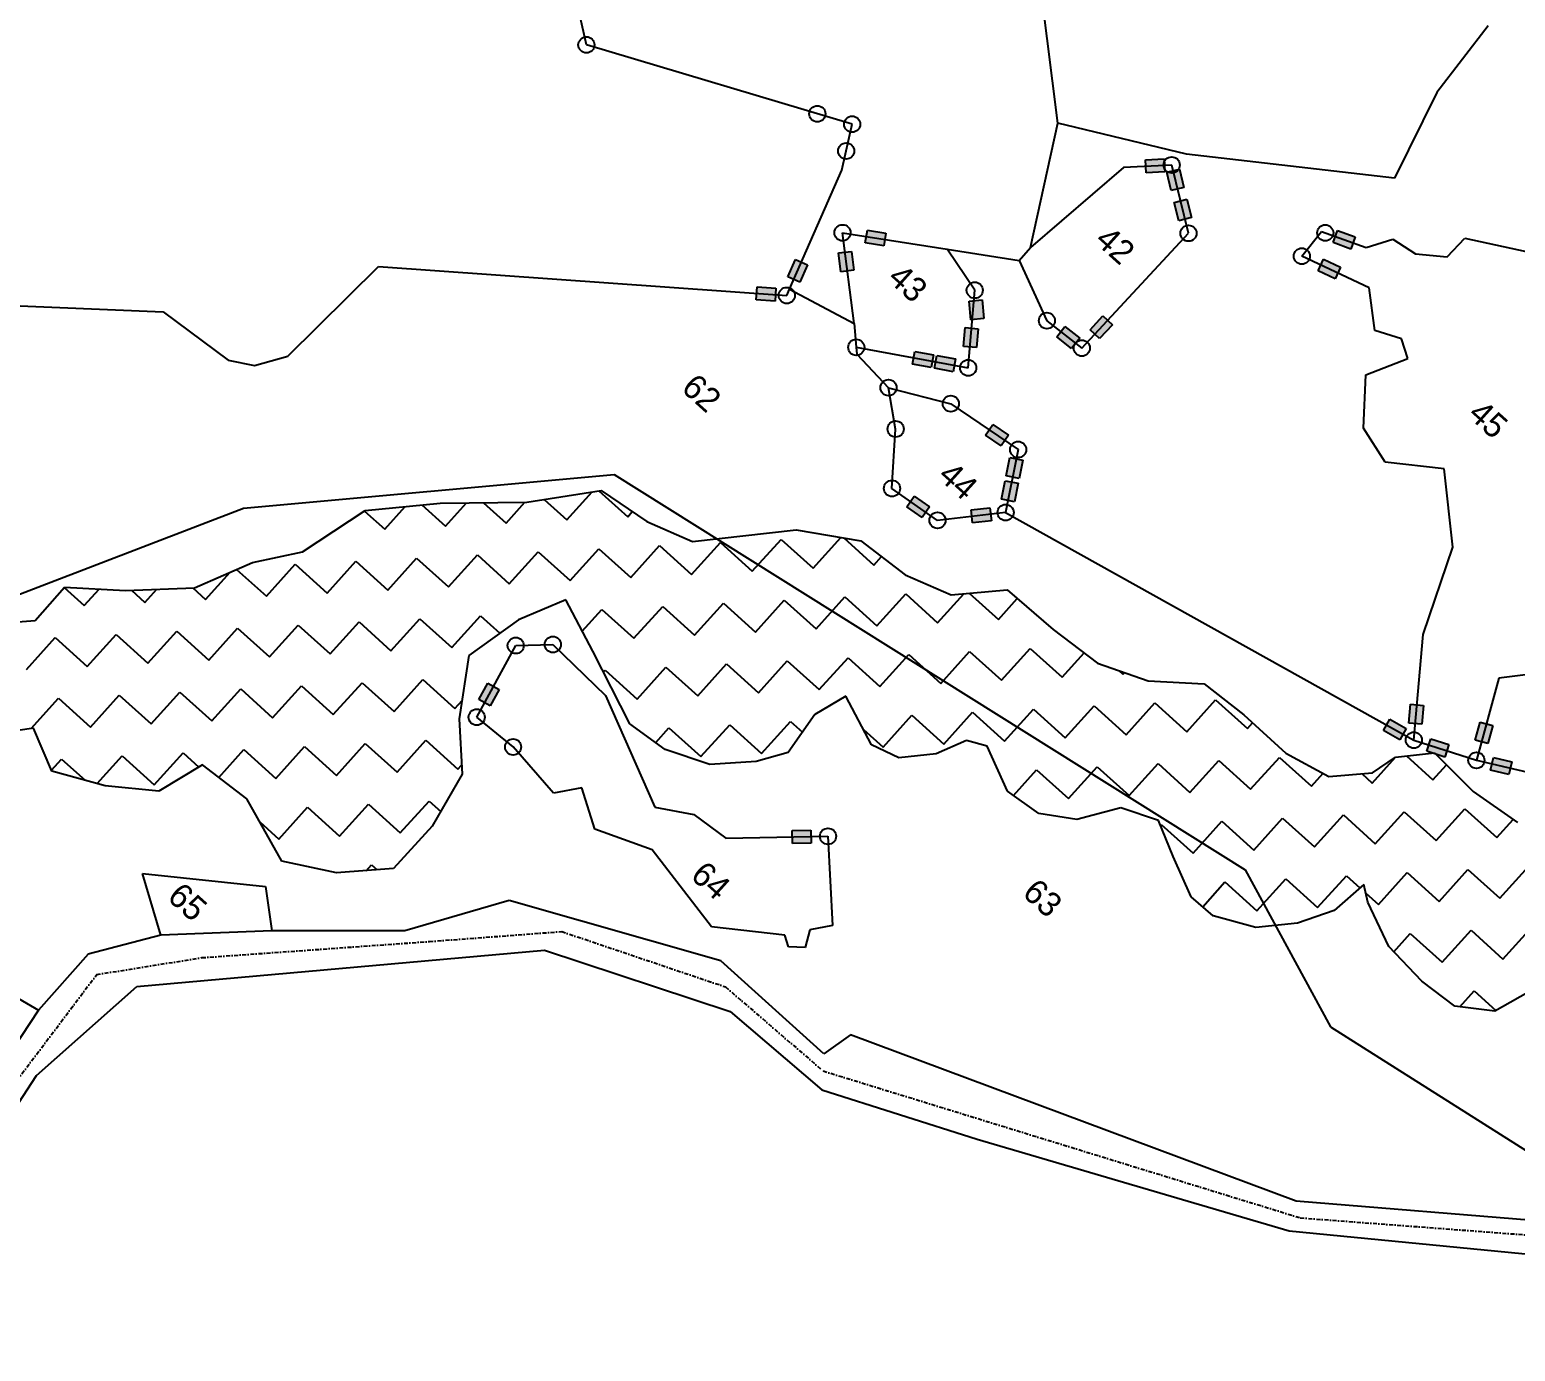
# Model space of a CAD drawing. Header units: metres. Extents: x 319521 to 322845, y 1867666 to 1869019.
# Drawn here: x 320974 to 321542, y 1867959 to 1868464 of the extents above; entities that cross this region are included whole.
import ezdxf

# ---------------------------------------------------------------- set-up
doc = ezdxf.new("R2010")
doc.units = ezdxf.units.M
doc.header["$LTSCALE"] = 0.3
doc.linetypes.add('DASHDOT', pattern=[1, 0.5, -0.25, 0, -0.25])
doc.layers.get('0').update_dxf_attribs({"linetype": 'CONTINUOUS'})
for name, color, linetype in [('POLY_HATCH', 12, 'CONTINUOUS'), ('POLY_PARCEL', 6, 'CONTINUOUS'), ('POLY_WATER', 4, 'CONTINUOUS'), ('TEXT_PARCEL', 7, 'CONTINUOUS'), ('V_BOUND_STREAM_LINE', 7, 'DASHDOT')]:
    doc.layers.add(name, color=color, linetype=linetype)
doc.styles.add('TEXT_MAP', font='')
doc.styles.get('TEXT_MAP').set_extended_font_data('Kruti Dev 050')

msp = doc.modelspace()

# ---------------------------------------------------------------- hatches: boundary and pattern name
for points in [[(321400.49, 1868414.21), (321400.74, 1868409.23), (321407.94, 1868409.6), (321407.69, 1868414.58)], [(321413.49, 1868410.66), (321408.65, 1868409.47), (321410.38, 1868402.47), (321415.22, 1868403.66)], [(321413.22, 1868390.95), (321418.06, 1868392.14), (321416.33, 1868399.14), (321411.49, 1868397.95)], [(321294.17, 1868387.36), (321293.39, 1868382.43), (321300.51, 1868381.31), (321301.29, 1868386.23)], [(321479.07, 1868380.1), (321480.76, 1868384.79), (321473.98, 1868387.24), (321472.29, 1868382.55)], [(321263.75, 1868369.48), (321268.32, 1868367.47), (321271.22, 1868374.06), (321266.66, 1868376.07)], [(321284.07, 1868371.44), (321289.02, 1868372.07), (321288.1, 1868379.22), (321283.15, 1868378.59)], [(321473.03, 1868368.65), (321475.15, 1868373.16), (321468.63, 1868376.22), (321466.51, 1868371.71)], [(321252.04, 1868365.67), (321251.68, 1868360.69), (321258.87, 1868360.18), (321259.23, 1868365.16)], [(321338.07, 1868360.66), (321333.11, 1868360.2), (321333.77, 1868353.02), (321338.74, 1868353.48)], [(321387.87, 1868351.13), (321384.21, 1868354.53), (321379.31, 1868349.24), (321382.96, 1868345.85)], [(321330.92, 1868342.85), (321335.89, 1868342.44), (321336.49, 1868349.62), (321331.52, 1868350.04)], [(321372.27, 1868342.11), (321375.36, 1868346.03), (321369.69, 1868350.48), (321366.61, 1868346.56)], [(321312.36, 1868340.95), (321311.47, 1868336.04), (321318.56, 1868334.74), (321319.46, 1868339.65)], [(321326.98, 1868333.2), (321327.88, 1868338.11), (321320.79, 1868339.4), (321319.89, 1868334.5)], [(321345.31, 1868304.84), (321348.12, 1868308.96), (321342.16, 1868313.02), (321339.36, 1868308.9)], [(321347.26, 1868293.32), (321352.16, 1868292.35), (321353.56, 1868299.42), (321348.67, 1868300.39)], [(321345.49, 1868284.42), (321350.38, 1868283.45), (321351.79, 1868290.52), (321346.9, 1868291.49)], [(321315.12, 1868277.42), (321317.98, 1868281.51), (321312.08, 1868285.64), (321309.22, 1868281.56)], [(321341.59, 1868276.21), (321341.02, 1868281.17), (321333.86, 1868280.34), (321334.43, 1868275.39)], [(321153.42, 1868211.72), (321149.04, 1868214.11), (321145.59, 1868207.78), (321149.97, 1868205.39)], [(321501.22, 1868198.84), (321506.19, 1868198.4), (321506.82, 1868205.59), (321501.85, 1868206.02)], [(321493.91, 1868200.31), (321491.48, 1868195.95), (321497.78, 1868192.44), (321500.21, 1868196.8)], [(321526.59, 1868192.28), (321531.4, 1868190.96), (321533.31, 1868197.91), (321528.5, 1868199.23)], [(321515.03, 1868185.85), (321516.56, 1868190.59), (321509.7, 1868192.81), (321508.17, 1868188.06)], [(321539.44, 1868179.14), (321540.57, 1868184), (321533.55, 1868185.63), (321532.42, 1868180.77)], [(321265.38, 1868157.76), (321265.48, 1868152.77), (321272.69, 1868152.92), (321272.59, 1868157.9)]]:
    msp.add_hatch(color=256).paths.add_polyline_path(points)

# ---------------------------------------------------------------- linework, layer by layer
for p, q in [((321400.49, 1868414.21), (321407.69, 1868414.58)), ((321400.74, 1868409.23), (321400.49, 1868414.21)), ((321407.69, 1868414.58), (321407.94, 1868409.6)), ((321407.94, 1868409.6), (321400.74, 1868409.23)), ((321408.65, 1868409.47), (321413.49, 1868410.66)), ((321410.38, 1868402.47), (321408.65, 1868409.47)), ((321413.49, 1868410.66), (321415.22, 1868403.66)), ((321415.22, 1868403.66), (321410.38, 1868402.47)), ((321411.49, 1868397.95), (321416.33, 1868399.14)), ((321413.22, 1868390.95), (321411.49, 1868397.95)), ((321416.33, 1868399.14), (321418.06, 1868392.14)), ((321418.06, 1868392.14), (321413.22, 1868390.95)), ((321293.39, 1868382.43), (321294.17, 1868387.36)), ((321294.17, 1868387.36), (321301.29, 1868386.23)), ((321301.29, 1868386.23), (321300.51, 1868381.31)), ((321472.29, 1868382.55), (321473.98, 1868387.24)), ((321473.98, 1868387.24), (321480.76, 1868384.79)), ((321300.51, 1868381.31), (321293.39, 1868382.43)), ((321479.07, 1868380.1), (321472.29, 1868382.55)), ((321480.76, 1868384.79), (321479.07, 1868380.1)), ((321263.75, 1868369.48), (321266.66, 1868376.07)), ((321266.66, 1868376.07), (321271.22, 1868374.06)), ((321271.22, 1868374.06), (321268.32, 1868367.47)), ((321283.15, 1868378.59), (321288.1, 1868379.22)), ((321284.07, 1868371.44), (321283.15, 1868378.59)), ((321288.1, 1868379.22), (321289.02, 1868372.07)), ((321466.51, 1868371.71), (321468.63, 1868376.22)), ((321468.63, 1868376.22), (321475.15, 1868373.16)), ((321268.32, 1868367.47), (321263.75, 1868369.48)), ((321289.02, 1868372.07), (321284.07, 1868371.44)), ((321473.03, 1868368.65), (321466.51, 1868371.71)), ((321475.15, 1868373.16), (321473.03, 1868368.65)), ((321251.68, 1868360.69), (321252.04, 1868365.67)), ((321252.04, 1868365.67), (321259.23, 1868365.16)), ((321259.23, 1868365.16), (321258.87, 1868360.18)), ((321258.87, 1868360.18), (321251.68, 1868360.69)), ((321333.11, 1868360.2), (321338.07, 1868360.66)), ((321333.77, 1868353.02), (321333.11, 1868360.2)), ((321338.07, 1868360.66), (321338.74, 1868353.48)), ((321338.74, 1868353.48), (321333.77, 1868353.02)), ((321379.31, 1868349.24), (321384.21, 1868354.53)), ((321387.87, 1868351.13), (321382.96, 1868345.85)), ((321384.21, 1868354.53), (321387.87, 1868351.13)), ((321330.92, 1868342.85), (321331.52, 1868350.04)), ((321331.52, 1868350.04), (321336.49, 1868349.62)), ((321336.49, 1868349.62), (321335.89, 1868342.44)), ((321366.61, 1868346.56), (321369.69, 1868350.48)), ((321372.27, 1868342.11), (321366.61, 1868346.56)), ((321369.69, 1868350.48), (321375.36, 1868346.03)), ((321375.36, 1868346.03), (321372.27, 1868342.11)), ((321382.96, 1868345.85), (321379.31, 1868349.24)), ((321311.47, 1868336.04), (321312.36, 1868340.95)), ((321312.36, 1868340.95), (321319.46, 1868339.65)), ((321319.46, 1868339.65), (321318.56, 1868334.74)), ((321335.89, 1868342.44), (321330.92, 1868342.85)), ((321318.56, 1868334.74), (321311.47, 1868336.04)), ((321319.89, 1868334.5), (321320.79, 1868339.4)), ((321326.98, 1868333.2), (321319.89, 1868334.5)), ((321320.79, 1868339.4), (321327.88, 1868338.11)), ((321327.88, 1868338.11), (321326.98, 1868333.2)), ((321339.36, 1868308.9), (321342.16, 1868313.02)), ((321342.16, 1868313.02), (321348.12, 1868308.96)), ((321345.31, 1868304.84), (321339.36, 1868308.9)), ((321348.12, 1868308.96), (321345.31, 1868304.84)), ((321347.26, 1868293.32), (321348.67, 1868300.39)), ((321348.67, 1868300.39), (321353.56, 1868299.42)), ((321353.56, 1868299.42), (321352.16, 1868292.35)), ((321345.49, 1868284.42), (321346.9, 1868291.49)), ((321346.9, 1868291.49), (321351.79, 1868290.52)), ((321352.16, 1868292.35), (321347.26, 1868293.32)), ((321351.79, 1868290.52), (321350.38, 1868283.45)), ((321309.22, 1868281.56), (321312.08, 1868285.64)), ((321312.08, 1868285.64), (321317.98, 1868281.51)), ((321350.38, 1868283.45), (321345.49, 1868284.42)), ((321315.12, 1868277.42), (321309.22, 1868281.56)), ((321317.98, 1868281.51), (321315.12, 1868277.42)), ((321333.86, 1868280.34), (321341.02, 1868281.17)), ((321334.43, 1868275.39), (321333.86, 1868280.34)), ((321341.02, 1868281.17), (321341.59, 1868276.21)), ((321341.59, 1868276.21), (321334.43, 1868275.39)), ((321145.59, 1868207.78), (321149.04, 1868214.11)), ((321149.04, 1868214.11), (321153.42, 1868211.72)), ((321153.42, 1868211.72), (321149.97, 1868205.39)), ((321149.97, 1868205.39), (321145.59, 1868207.78)), ((321501.22, 1868198.84), (321501.85, 1868206.02)), ((321501.85, 1868206.02), (321506.82, 1868205.59)), ((321506.82, 1868205.59), (321506.19, 1868198.4)), ((321491.48, 1868195.95), (321493.91, 1868200.31)), ((321493.91, 1868200.31), (321500.21, 1868196.8)), ((321506.19, 1868198.4), (321501.22, 1868198.84)), ((321526.59, 1868192.28), (321528.5, 1868199.23)), ((321528.5, 1868199.23), (321533.31, 1868197.91)), ((321533.31, 1868197.91), (321531.4, 1868190.96)), ((321497.78, 1868192.44), (321491.48, 1868195.95)), ((321500.21, 1868196.8), (321497.78, 1868192.44)), ((321508.17, 1868188.06), (321509.7, 1868192.81)), ((321509.7, 1868192.81), (321516.56, 1868190.59)), ((321531.4, 1868190.96), (321526.59, 1868192.28)), ((321515.03, 1868185.85), (321508.17, 1868188.06)), ((321516.56, 1868190.59), (321515.03, 1868185.85)), ((321532.42, 1868180.77), (321533.55, 1868185.63)), ((321539.44, 1868179.14), (321532.42, 1868180.77)), ((321533.55, 1868185.63), (321540.57, 1868184)), ((321540.57, 1868184), (321539.44, 1868179.14)), ((321265.38, 1868157.76), (321272.59, 1868157.9)), ((321272.59, 1868157.9), (321272.69, 1868152.92)), ((321265.48, 1868152.77), (321265.38, 1868157.76)), ((321272.69, 1868152.92), (321265.48, 1868152.77))]:
    msp.add_line(p, q)
for centre in [(321186.73, 1868458.18), (321275.03, 1868431.82), (321288.34, 1868427.84), (321286.06, 1868417.6), (321410.54, 1868412.23), (321284.68, 1868386.33), (321416.97, 1868386.14), (321469.27, 1868386.29), (321460.31, 1868377.37), (321263.35, 1868362.36), (321335.22, 1868364.35), (321362.83, 1868352.71), (321289.93, 1868342.52), (321376.18, 1868342.21), (321332.74, 1868334.68), (321302.25, 1868327.09), (321326.06, 1868320.97), (321304.98, 1868311.28), (321351.82, 1868303.42), (321303.58, 1868288.56), (321321, 1868276.35), (321347.03, 1868279.35), (321173.91, 1868228.88), (321159.7, 1868228.47), (321144.78, 1868201.08), (321158.69, 1868189.68), (321503.15, 1868192.31), (321527.06, 1868184.58), (321279.11, 1868155.54)]:
    msp.add_circle(centre, 3.09)
at = {"layer": 'POLY_HATCH'}
for p, q in [((321102.19, 1868280.13), (321130.76, 1868282.96)), ((321130.76, 1868282.96), (321163.89, 1868283.26)), ((321163.89, 1868283.26), (321192.37, 1868287.74)), ((321192.37, 1868287.74), (321209.83, 1868275.93)), ((321078.16, 1868264.27), (321102.19, 1868280.13)), ((321209.83, 1868275.93), (321227.35, 1868268.26)), ((321227.35, 1868268.26), (321266.88, 1868272.75)), ((321266.88, 1868272.75), (321291.68, 1868268.48)), ((321291.68, 1868268.48), (321308.64, 1868255.54)), ((321036.9, 1868250.58), (321059.04, 1868260.27)), ((321059.04, 1868260.27), (321078.16, 1868264.27)), ((321308.64, 1868255.54), (321326.16, 1868247.87)), ((320975.97, 1868238.1), (320987.19, 1868250.82)), ((320987.19, 1868250.82), (321010.45, 1868249.52)), ((321010.45, 1868249.52), (321036.9, 1868250.58)), ((321326.16, 1868247.87), (321347.6, 1868249.79)), ((321347.6, 1868249.79), (321365.23, 1868234.67)), ((321178.81, 1868245.91), (321160.7, 1868238.37)), ((321189.21, 1868226.28), (321178.81, 1868245.91)), ((320937.2, 1868235.03), (320975.97, 1868238.1)), ((321160.7, 1868238.37), (321141.8, 1868224.71)), ((321365.23, 1868234.67), (321382.2, 1868221.72)), ((321203.36, 1868198.56), (321189.21, 1868226.28)), ((321141.8, 1868224.71), (321138.09, 1868200.49)), ((321382.2, 1868221.72), (321401.6, 1868214.97)), ((321401.6, 1868214.97), (321422.92, 1868213.85)), ((321285.93, 1868209.1), (321274.14, 1868202.15)), ((321295.73, 1868190.55), (321285.93, 1868209.1)), ((321422.92, 1868213.85), (321438.18, 1868201.92)), ((321138.09, 1868200.49), (321139.19, 1868179.29)), ((321216.85, 1868188.75), (321203.36, 1868198.56)), ((321274.14, 1868202.15), (321263.85, 1868187.55)), ((321438.18, 1868201.92), (321454.13, 1868187.27)), ((320975.35, 1868196.93), (320954.81, 1868193.68)), ((320982.28, 1868180.44), (320975.35, 1868196.93)), ((321332.1, 1868192.12), (321320.48, 1868187.11)), ((321339.94, 1868190.03), (321332.1, 1868192.12)), ((321233.99, 1868183), (321216.85, 1868188.75)), ((321263.85, 1868187.55), (321251.6, 1868184.17)), ((321306.21, 1868185.56), (321295.73, 1868190.55)), ((321320.48, 1868187.11), (321306.21, 1868185.56)), ((321347.74, 1868172.75), (321339.94, 1868190.03)), ((321454.13, 1868187.27), (321470.6, 1868178.44)), ((321496.17, 1868185.81), (321511, 1868187.39)), ((321511, 1868187.39), (321525.85, 1868172.68)), ((321039.87, 1868182.81), (321023.27, 1868172.85)), ((321056.84, 1868169.86), (321039.87, 1868182.81)), ((321251.6, 1868184.17), (321233.99, 1868183)), ((321487.37, 1868179.84), (321496.17, 1868185.81)), ((321002.73, 1868174.85), (320982.28, 1868180.44)), ((321139.19, 1868179.29), (321127.8, 1868159.38)), ((321470.6, 1868178.44), (321487.37, 1868179.84)), ((321023.27, 1868172.85), (321002.73, 1868174.85)), ((321070.23, 1868145.97), (321056.84, 1868169.86)), ((321359.78, 1868164.25), (321347.74, 1868172.75)), ((321525.85, 1868172.68), (321542.76, 1868160.84)), ((321374.26, 1868161.95), (321359.78, 1868164.25)), ((321391.15, 1868166.4), (321374.26, 1868161.95)), ((321405.48, 1868161.6), (321391.15, 1868166.4)), ((321127.8, 1868159.38), (321112.9, 1868143.16)), ((321411.17, 1868147.81), (321405.48, 1868161.6)), ((321418.04, 1868132.42), (321411.17, 1868147.81)), ((321091.17, 1868141.51), (321070.23, 1868145.97)), ((321112.9, 1868143.16), (321091.17, 1868141.51)), ((321484.07, 1868137.15), (321472.71, 1868127.19)), ((321485.53, 1868130.32), (321484.07, 1868137.15)), ((321426.43, 1868125.11), (321418.04, 1868132.42)), ((321493.59, 1868113.33), (321485.53, 1868130.32)), ((321442.67, 1868120.69), (321426.43, 1868125.11)), ((321472.71, 1868127.19), (321458.61, 1868122.33)), ((321458.61, 1868122.33), (321442.67, 1868120.69)), ((321506.15, 1868100.17), (321493.59, 1868113.33)), ((321518.8, 1868090.59), (321506.15, 1868100.17)), ((321549.65, 1868097.4), (321534.09, 1868088.61)), ((321534.09, 1868088.61), (321518.8, 1868090.59))]:
    msp.add_line(p, q, dxfattribs=at)
at = {"layer": 'POLY_HATCH', "linetype": 'Continuous'}
for p, q in [((321132.83, 1868274.13), (321140.87, 1868283.05)), ((321147.43, 1868283.11), (321156.05, 1868275.33)), ((321156.05, 1868275.33), (321163.21, 1868283.25)), ((321170.63, 1868284.32), (321179.28, 1868276.52)), ((321179.28, 1868276.52), (321188.92, 1868287.2)), ((321191.54, 1868287.61), (321202.51, 1868277.71)), ((321101.87, 1868279.92), (321109.6, 1868272.94)), ((321109.6, 1868272.94), (321117.45, 1868281.64)), ((321123.81, 1868282.27), (321132.83, 1868274.13)), ((321202.51, 1868277.71), (321204.28, 1868279.68)), ((321203.7, 1868254.48), (321214.72, 1868266.69)), ((321214.72, 1868266.69), (321226.93, 1868255.68)), ((321226.93, 1868255.68), (321237.95, 1868267.89)), ((321237.95, 1868267.89), (321250.16, 1868256.87)), ((321250.16, 1868256.87), (321261.17, 1868269.08)), ((321261.17, 1868269.08), (321273.38, 1868258.06)), ((321273.38, 1868258.06), (321283.98, 1868269.81)), ((321285.13, 1868269.61), (321296.61, 1868259.26)), ((321087.57, 1868248.52), (321098.58, 1868260.73)), ((321098.58, 1868260.73), (321110.79, 1868249.71)), ((321110.79, 1868249.71), (321121.81, 1868261.92)), ((321121.81, 1868261.92), (321134.02, 1868250.91)), ((321134.02, 1868250.91), (321145.04, 1868263.12)), ((321145.04, 1868263.12), (321157.25, 1868252.1)), ((321157.25, 1868252.1), (321168.26, 1868264.31)), ((321168.26, 1868264.31), (321180.47, 1868253.29)), ((321180.47, 1868253.29), (321191.49, 1868265.5)), ((321191.49, 1868265.5), (321203.7, 1868254.48)), ((321296.61, 1868259.26), (321299.53, 1868262.49)), ((321041.11, 1868246.13), (321050.49, 1868256.53)), ((321052.95, 1868257.6), (321064.34, 1868247.33)), ((321064.34, 1868247.33), (321075.36, 1868259.54)), ((321075.36, 1868259.54), (321087.57, 1868248.52)), ((320987.02, 1868250.64), (320994.66, 1868243.75)), ((320994.66, 1868243.75), (321000.37, 1868250.08)), ((321012.71, 1868249.61), (321017.89, 1868244.94)), ((321017.89, 1868244.94), (321022.45, 1868250)), ((321036.21, 1868250.56), (321041.11, 1868246.13)), ((321204.89, 1868231.26), (321215.91, 1868243.47)), ((321215.91, 1868243.47), (321228.12, 1868232.45)), ((321228.12, 1868232.45), (321239.14, 1868244.66)), ((321239.14, 1868244.66), (321251.35, 1868233.64)), ((321251.35, 1868233.64), (321262.37, 1868245.85)), ((321262.37, 1868245.85), (321274.58, 1868234.84)), ((321274.58, 1868234.84), (321285.59, 1868247.05)), ((321285.59, 1868247.05), (321297.8, 1868236.03)), ((321297.8, 1868236.03), (321308.82, 1868248.24)), ((321308.82, 1868248.24), (321321.03, 1868237.22)), ((321321.03, 1868237.22), (321331.03, 1868248.3)), ((321333.09, 1868248.49), (321344.26, 1868238.42)), ((321344.26, 1868238.42), (321351.5, 1868246.44)), ((321088.76, 1868225.29), (321099.78, 1868237.5)), ((321099.78, 1868237.5), (321111.99, 1868226.49)), ((321111.99, 1868226.49), (321123, 1868238.7)), ((321123, 1868238.7), (321135.21, 1868227.68)), ((321135.21, 1868227.68), (321146.23, 1868239.89)), ((321146.23, 1868239.89), (321153.6, 1868233.24)), ((321185.16, 1868233.93), (321192.68, 1868242.27)), ((321192.68, 1868242.27), (321204.89, 1868231.26)), ((320995.85, 1868220.52), (321006.87, 1868232.73)), ((321006.87, 1868232.73), (321019.08, 1868221.71)), ((321019.08, 1868221.71), (321030.1, 1868233.92)), ((321030.1, 1868233.92), (321042.31, 1868222.91)), ((321042.31, 1868222.91), (321053.32, 1868235.12)), ((321053.32, 1868235.12), (321065.53, 1868224.1)), ((321065.53, 1868224.1), (321076.55, 1868236.31)), ((321076.55, 1868236.31), (321088.76, 1868225.29)), ((320972.62, 1868219.33), (320983.64, 1868231.54)), ((320983.64, 1868231.54), (320995.85, 1868220.52)), ((321322.22, 1868214), (321333.24, 1868226.21)), ((321333.24, 1868226.21), (321345.45, 1868215.19)), ((321345.45, 1868215.19), (321356.47, 1868227.4)), ((321356.47, 1868227.4), (321368.68, 1868216.38)), ((321229.31, 1868209.22), (321240.33, 1868221.43)), ((321240.33, 1868221.43), (321252.54, 1868210.42)), ((321252.54, 1868210.42), (321263.56, 1868222.63)), ((321263.56, 1868222.63), (321275.77, 1868211.61)), ((321275.77, 1868211.61), (321286.79, 1868223.82)), ((321286.79, 1868223.82), (321299, 1868212.8)), ((321299, 1868212.8), (321310.01, 1868225.01)), ((321310.01, 1868225.01), (321322.22, 1868214)), ((321368.68, 1868216.38), (321377.04, 1868225.65)), ((321113.18, 1868203.26), (321124.2, 1868215.47)), ((321124.2, 1868215.47), (321136.41, 1868204.45)), ((321193.26, 1868218.36), (321193.88, 1868219.05)), ((321193.88, 1868219.05), (321206.09, 1868208.03)), ((321206.09, 1868208.03), (321217.1, 1868220.24)), ((321217.1, 1868220.24), (321229.31, 1868209.22)), ((321390.51, 1868218.83), (321391.9, 1868217.57)), ((321391.9, 1868217.57), (321392.43, 1868218.16)), ((320997.04, 1868197.29), (321008.06, 1868209.5)), ((321008.06, 1868209.5), (321020.27, 1868198.49)), ((321020.27, 1868198.49), (321031.29, 1868210.7)), ((321031.29, 1868210.7), (321043.5, 1868199.68)), ((321043.5, 1868199.68), (321054.52, 1868211.89)), ((321054.52, 1868211.89), (321066.73, 1868200.87)), ((321066.73, 1868200.87), (321077.74, 1868213.08)), ((321077.74, 1868213.08), (321089.95, 1868202.07)), ((321089.95, 1868202.07), (321100.97, 1868214.28)), ((321100.97, 1868214.28), (321113.18, 1868203.26)), ((320974.43, 1868196.78), (320984.83, 1868208.31)), ((320984.83, 1868208.31), (320997.04, 1868197.29)), ((321136.41, 1868204.45), (321139.16, 1868207.51)), ((321346.64, 1868191.96), (321357.66, 1868204.17)), ((321357.66, 1868204.17), (321369.87, 1868193.15)), ((321369.87, 1868193.15), (321380.89, 1868205.36)), ((321380.89, 1868205.36), (321393.1, 1868194.35)), ((321393.1, 1868194.35), (321404.11, 1868206.56)), ((321404.11, 1868206.56), (321416.32, 1868195.54)), ((321416.32, 1868195.54), (321427.34, 1868207.75)), ((321427.34, 1868207.75), (321439.55, 1868196.73)), ((321230.51, 1868186), (321241.52, 1868198.21)), ((321241.52, 1868198.21), (321253.73, 1868187.19)), ((321253.73, 1868187.19), (321264.75, 1868199.4)), ((321264.75, 1868199.4), (321269.31, 1868195.29)), ((321300.19, 1868189.58), (321311.21, 1868201.79)), ((321311.21, 1868201.79), (321323.42, 1868190.77)), ((321323.42, 1868190.77), (321334.43, 1868202.98)), ((321334.43, 1868202.98), (321346.64, 1868191.96)), ((321439.55, 1868196.73), (321441.49, 1868198.88)), ((321114.37, 1868180.03), (321125.39, 1868192.24)), ((321125.39, 1868192.24), (321137.6, 1868181.22)), ((321213.22, 1868191.39), (321218.3, 1868197.01)), ((321218.3, 1868197.01), (321230.51, 1868186)), ((321292.65, 1868196.38), (321300.19, 1868189.58)), ((320999.69, 1868175.68), (321009.25, 1868186.28)), ((321009.25, 1868186.28), (321021.46, 1868175.26)), ((321021.46, 1868175.26), (321032.48, 1868187.47)), ((321032.48, 1868187.47), (321038.54, 1868182.01)), ((321046.12, 1868178.04), (321055.71, 1868188.66)), ((321055.71, 1868188.66), (321067.92, 1868177.65)), ((321067.92, 1868177.65), (321078.94, 1868189.86)), ((321078.94, 1868189.86), (321091.15, 1868178.84)), ((321091.15, 1868178.84), (321102.16, 1868191.05)), ((321102.16, 1868191.05), (321114.37, 1868180.03)), ((320982.14, 1868180.78), (320986.03, 1868185.08)), ((320986.03, 1868185.08), (320995.04, 1868176.95)), ((321137.6, 1868181.22), (321139.01, 1868182.79)), ((321350.01, 1868171.15), (321358.85, 1868180.94)), ((321358.85, 1868180.94), (321371.06, 1868169.93)), ((321371.06, 1868169.93), (321382.08, 1868182.14)), ((321382.08, 1868182.14), (321394.29, 1868171.12)), ((321394.29, 1868171.12), (321405.31, 1868183.33)), ((321405.31, 1868183.33), (321417.52, 1868172.31)), ((321417.52, 1868172.31), (321428.53, 1868184.52)), ((321428.53, 1868184.52), (321440.74, 1868173.51)), ((321440.74, 1868173.51), (321451.76, 1868185.72)), ((321451.76, 1868185.72), (321463.97, 1868174.7)), ((321487.2, 1868175.89), (321496.1, 1868185.76)), ((321500.27, 1868186.25), (321510.42, 1868177.08)), ((321510.42, 1868177.08), (321515.61, 1868182.83)), ((321463.97, 1868174.7), (321468.41, 1868179.61)), ((321483.21, 1868179.49), (321487.2, 1868175.89)), ((321069.11, 1868154.42), (321080.13, 1868166.63)), ((321080.13, 1868166.63), (321092.34, 1868155.61)), ((321092.34, 1868155.61), (321103.36, 1868167.82)), ((321103.36, 1868167.82), (321115.57, 1868156.8)), ((321115.57, 1868156.8), (321126.58, 1868169.01)), ((321126.58, 1868169.01), (321131.02, 1868165.01)), ((321465.16, 1868151.47), (321476.18, 1868163.68)), ((321476.18, 1868163.68), (321488.39, 1868152.66)), ((321488.39, 1868152.66), (321499.41, 1868164.87)), ((321499.41, 1868164.87), (321511.62, 1868153.86)), ((321511.62, 1868153.86), (321522.63, 1868166.07)), ((321522.63, 1868166.07), (321534.84, 1868155.05)), ((321061.79, 1868161.02), (321069.11, 1868154.42)), ((321406.22, 1868159.8), (321406.5, 1868160.1)), ((321406.5, 1868160.1), (321418.71, 1868149.09)), ((321418.71, 1868149.09), (321429.73, 1868161.3)), ((321429.73, 1868161.3), (321441.94, 1868150.28)), ((321441.94, 1868150.28), (321452.95, 1868162.49)), ((321452.95, 1868162.49), (321465.16, 1868151.47)), ((321534.84, 1868155.05), (321541.11, 1868161.99)), ((321102.54, 1868142.37), (321104.55, 1868144.59)), ((321104.55, 1868144.59), (321106.66, 1868142.69)), ((321489.58, 1868129.44), (321500.6, 1868141.65)), ((321500.6, 1868141.65), (321512.81, 1868130.63)), ((321512.81, 1868130.63), (321523.83, 1868142.84)), ((321523.83, 1868142.84), (321536.04, 1868131.82)), ((321536.04, 1868131.82), (321547.05, 1868144.03)), ((321422.4, 1868128.62), (321430.92, 1868138.07)), ((321430.92, 1868138.07), (321443.13, 1868127.05)), ((321443.13, 1868127.05), (321454.15, 1868139.26)), ((321454.15, 1868139.26), (321466.36, 1868128.25)), ((321466.36, 1868128.25), (321477.37, 1868140.45)), ((321477.37, 1868140.45), (321482.53, 1868135.8)), ((321484.79, 1868133.76), (321489.58, 1868129.44)), ((321495.45, 1868111.39), (321501.79, 1868118.42)), ((321501.79, 1868118.42), (321514, 1868107.4)), ((321514, 1868107.4), (321525.02, 1868119.61)), ((321525.02, 1868119.61), (321537.23, 1868108.6)), ((321537.23, 1868108.6), (321548.25, 1868120.81)), ((321520.75, 1868090.34), (321526.21, 1868096.39)), ((321526.21, 1868096.39), (321534.55, 1868088.87))]:
    msp.add_line(p, q, dxfattribs=at)
at = {"layer": 'POLY_PARCEL'}
for p, q in [((321186.73, 1868458.18), (321180.03, 1868487.85)), ((321367.03, 1868428.3), (321360.43, 1868481)), ((321531.52, 1868465.51), (321511.92, 1868439.92)), ((321288.34, 1868427.84), (321186.73, 1868458.18)), ((321511.92, 1868439.92), (321495.74, 1868407.2)), ((321284.42, 1868410.22), (321288.34, 1868427.84)), ((321356.5, 1868380.63), (321367.03, 1868428.3)), ((321416.22, 1868416.37), (321367.03, 1868428.3)), ((321495.74, 1868407.2), (321416.22, 1868416.37)), ((321264.38, 1868364.72), (321284.42, 1868410.22)), ((321392.09, 1868411.29), (321356.5, 1868380.63)), ((321410.54, 1868412.23), (321392.09, 1868411.29)), ((321416.97, 1868386.14), (321410.54, 1868412.23)), ((321289.12, 1868351.61), (321284.68, 1868386.33)), ((321284.68, 1868386.33), (321324.63, 1868380.03)), ((321376.18, 1868342.21), (321416.97, 1868386.14)), ((321460.31, 1868377.37), (321467.86, 1868386.8)), ((321467.86, 1868386.8), (321484.93, 1868380.63)), ((321335.22, 1868364.35), (321324.63, 1868380.03)), ((321324.63, 1868380.03), (321352.28, 1868375.74)), ((321352.28, 1868375.74), (321356.5, 1868380.63)), ((321484.93, 1868380.63), (321495.15, 1868383.83)), ((321495.15, 1868383.83), (321503.82, 1868378.24)), ((321515.93, 1868377.18), (321522.6, 1868384.22)), ((321522.6, 1868384.22), (321567.67, 1868374.45)), ((321352.28, 1868375.74), (321362.83, 1868352.71)), ((321486.07, 1868365.28), (321460.31, 1868377.37)), ((321503.82, 1868378.24), (321515.93, 1868377.18)), ((321072.55, 1868339.13), (321107.23, 1868373.48)), ((321107.23, 1868373.48), (321263.35, 1868362.36)), ((321263.35, 1868362.36), (321264.38, 1868364.72)), ((321264.38, 1868364.72), (321289.12, 1868351.61)), ((321332.74, 1868334.68), (321335.22, 1868364.35)), ((321488.25, 1868348.98), (321486.07, 1868365.28)), ((320916.87, 1868360.59), (321024.88, 1868356.07)), ((321024.88, 1868356.07), (321049.72, 1868337.65)), ((321289.12, 1868351.61), (321289.93, 1868342.52)), ((321362.83, 1868352.71), (321376.18, 1868342.21)), ((321498.47, 1868345.81), (321488.25, 1868348.98)), ((321500.87, 1868338.23), (321498.47, 1868345.81)), ((321289.93, 1868342.52), (321332.74, 1868334.68)), ((321289.93, 1868342.52), (321290.17, 1868339.91)), ((321290.17, 1868339.91), (321302.25, 1868327.09)), ((321049.72, 1868337.65), (321059.83, 1868335.58)), ((321059.83, 1868335.58), (321072.55, 1868339.13)), ((321484.78, 1868332.05), (321500.87, 1868338.23)), ((321483.83, 1868311.57), (321484.78, 1868332.05)), ((321304.98, 1868311.28), (321302.25, 1868327.09)), ((321302.25, 1868327.09), (321326.06, 1868320.97)), ((321326.06, 1868320.97), (321351.82, 1868303.42)), ((321303.58, 1868288.56), (321304.98, 1868311.28)), ((321492.21, 1868298.59), (321483.83, 1868311.57)), ((321351.82, 1868303.42), (321347.03, 1868279.35)), ((321514.79, 1868296.06), (321492.21, 1868298.59)), ((321518.02, 1868266.07), (321514.79, 1868296.06)), ((321055.62, 1868280.97), (321197.39, 1868293.89)), ((321197.39, 1868293.89), (321438.68, 1868142.71)), ((321321, 1868276.35), (321303.58, 1868288.56)), ((320954.63, 1868242.25), (321055.62, 1868280.97)), ((321347.03, 1868279.35), (321321, 1868276.35)), ((321347.03, 1868279.35), (321503.15, 1868192.31)), ((321506.69, 1868232.67), (321518.02, 1868266.07)), ((321503.15, 1868192.31), (321506.69, 1868232.67)), ((321144.78, 1868201.08), (321159.7, 1868228.47)), ((321159.7, 1868228.47), (321173.91, 1868228.88)), ((321173.91, 1868228.88), (321193.99, 1868209.32)), ((321535.7, 1868216.05), (321527.06, 1868184.58)), ((321558.33, 1868218.87), (321535.7, 1868216.05)), ((321193.99, 1868209.32), (321212.85, 1868166.7)), ((321158.69, 1868189.68), (321144.78, 1868201.08)), ((321503.15, 1868192.31), (321527.06, 1868184.58)), ((321174.14, 1868172), (321158.69, 1868189.68)), ((321527.06, 1868184.58), (321649.93, 1868156.06)), ((321184.93, 1868174.06), (321174.14, 1868172)), ((321189.98, 1868158.28), (321184.93, 1868174.06)), ((321212.85, 1868166.7), (321227.83, 1868163.83)), ((321227.83, 1868163.83), (321240.11, 1868154.77)), ((321211.89, 1868150.31), (321189.98, 1868158.28)), ((321240.11, 1868154.77), (321279.11, 1868155.54)), ((321279.11, 1868155.54), (321280.88, 1868121.43)), ((321234.6, 1868120.89), (321211.89, 1868150.31)), ((321024.01, 1868117.77), (321017.01, 1868141.28)), ((321017.01, 1868141.28), (321063.99, 1868136.38)), ((321438.68, 1868142.71), (321471.23, 1868082.63)), ((321063.99, 1868136.38), (321066.43, 1868119.37)), ((321262.61, 1868117.78), (321234.6, 1868120.89)), ((321272.19, 1868119.77), (321270.42, 1868113.03)), ((321280.88, 1868121.43), (321272.19, 1868119.77)), ((321264.05, 1868113.31), (321262.61, 1868117.78)), ((321270.42, 1868113.03), (321264.05, 1868113.31)), ((320967.99, 1868094.35), (320977.25, 1868089.05)), ((321471.23, 1868082.63), (321594.04, 1868004.93))]:
    msp.add_line(p, q, dxfattribs=at)
at = {"layer": 'POLY_WATER'}
for p, q in [((321157.13, 1868131.03), (321117.28, 1868119.35)), ((321238.13, 1868107.86), (321157.13, 1868131.03)), ((321066.43, 1868119.37), (321024.01, 1868117.77)), ((321117.28, 1868119.35), (321066.43, 1868119.37)), ((321024.01, 1868117.77), (320996.19, 1868110.42)), ((320996.19, 1868110.42), (320977.25, 1868089.05)), ((321014.82, 1868098.04), (321170.68, 1868112.04)), ((321170.68, 1868112.04), (321241.7, 1868088.49)), ((321277.46, 1868072.37), (321238.13, 1868107.86)), ((320976.49, 1868064.12), (321014.82, 1868098.04)), ((320977.25, 1868089.05), (320938.37, 1868030.29)), ((321241.7, 1868088.49), (321276.75, 1868058.55)), ((321287.67, 1868079.57), (321277.46, 1868072.37)), ((321458.17, 1868016.04), (321287.67, 1868079.57)), ((320907.36, 1867958.59), (320976.49, 1868064.12)), ((321276.75, 1868058.55), (321336.1, 1868039.74)), ((321336.1, 1868039.74), (321455.42, 1868004.68)), ((321594.04, 1868004.93), (321458.17, 1868016.04)), ((321455.42, 1868004.68), (321593.42, 1867991.13))]:
    msp.add_line(p, q, dxfattribs=at)
at = {"layer": 'V_BOUND_STREAM_LINE', "ltscale": 10}
for p, q in [((321126.68, 1868115.3), (321177.28, 1868119.11)), ((321177.28, 1868119.11), (321239.94, 1868097.95)), ((321039.69, 1868109.12), (321126.68, 1868115.3)), ((320999.46, 1868102.67), (321039.69, 1868109.12)), ((320899.96, 1867970.63), (320999.46, 1868102.67)), ((321239.94, 1868097.95), (321277.24, 1868065.8)), ((321277.24, 1868065.8), (321459.72, 1868009.63)), ((321459.72, 1868009.63), (321595.36, 1867999.4))]:
    msp.add_line(p, q, dxfattribs=at)

# ---------------------------------------------------------------- texts
at = {"layer": 'TEXT_PARCEL', "style": 'TEXT_MAP'}
for s, p in [('42', (321380.73, 1868382.78)), ('43', (321301.45, 1868368.32)), ('62', (321222.56, 1868326.28)), ('45', (321523.38, 1868316.25)), ('44', (321320.69, 1868292.74)), ('64', (321226.09, 1868139.84)), ('65', (321025.98, 1868131.67)), ('63', (321352.99, 1868133.17))]:
    msp.add_text(s, height=9.323, rotation=317.9401, dxfattribs=at).set_placement(p)

doc.saveas('drawing.dxf')
